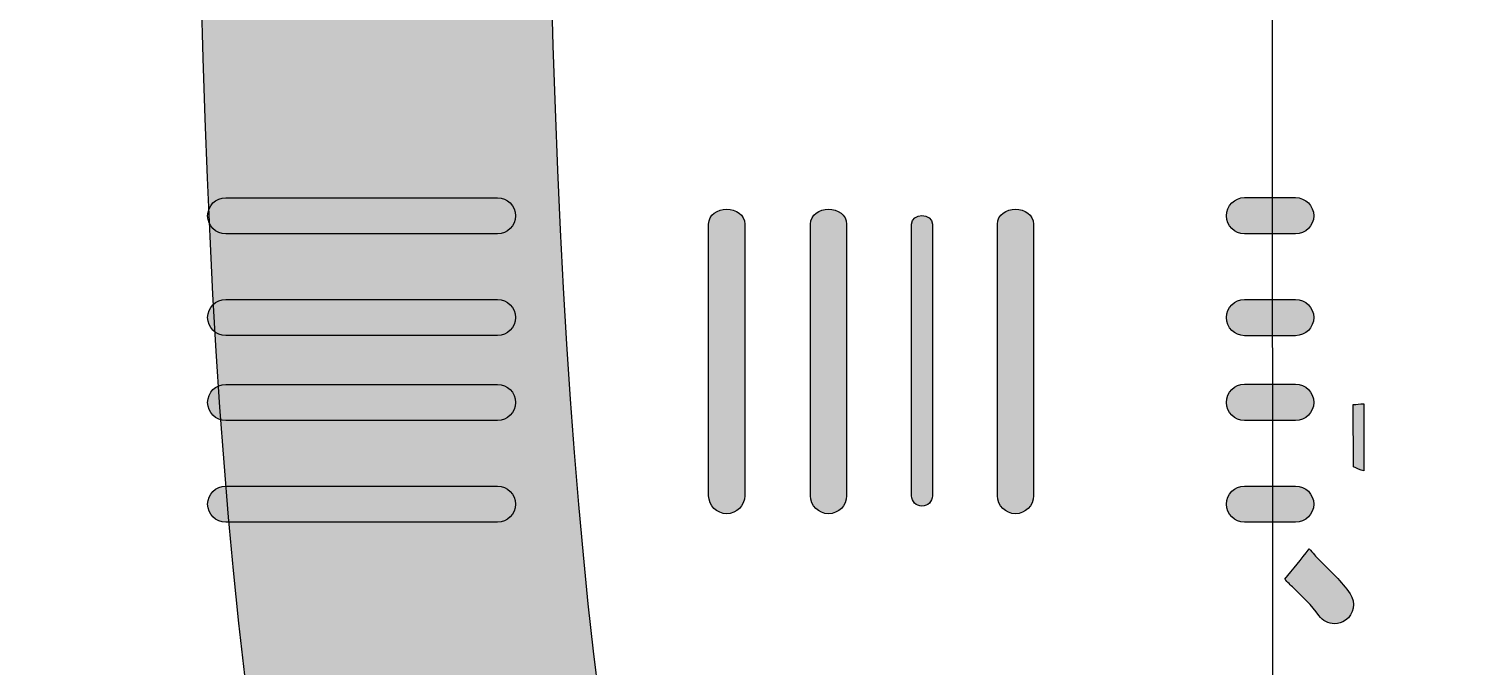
# Model space of a CAD drawing. Extents: x 4 to 307, y 9 to 217.
# Drawn here: x 273.92 to 281.12, y 183.12 to 186.28 of the extents above; entities that cross this region are included whole.
import ezdxf

# ---------------------------------------------------------------- set-up
doc = ezdxf.new("R2010")
doc.units = 0
doc.header["$MEASUREMENT"] = 0
doc.layers.add('EBENE_1', color=7, linetype='CONTINUOUS')

# ---------------------------------------------------------------- blocks, each defined once
blk = doc.blocks.new('BLOCK_4')
at = {"layer": 'EBENE_1'}
h = blk.add_hatch(color=7, dxfattribs=at)
h.dxf.hatch_style = 2
edge = h.paths.add_edge_path()
edge.add_spline(control_points=[(280.4919, 184.109), (280.5085, 184.1005), (280.5257, 184.0933), (280.5433, 184.0881), (280.5433, 184.0881), (280.5433, 184.4211), (280.5433, 184.4211), (280.5226, 184.4216), (280.5081, 184.4188), (280.4909, 184.4175), (280.4909, 184.4175), (280.4919, 184.109), (280.4919, 184.109)], knot_values=[0, 0, 0, 0, 1, 1, 1, 2, 2, 2, 3, 3, 3, 4, 4, 4, 4], degree=3, periodic=1)
h = blk.add_hatch(color=7, dxfattribs=at)
h.dxf.hatch_style = 2
edge = h.paths.add_edge_path()
edge.add_spline(control_points=[(280.3252, 183.643), (280.3049, 183.6623), (280.2907, 183.6823), (280.2721, 183.7014), (280.2325, 183.6502), (280.1932, 183.5989), (280.1509, 183.5508), (280.1653, 183.5362), (280.1798, 183.5212), (280.1946, 183.5071), (280.2398, 183.4639), (280.2852, 183.4208), (280.3211, 183.3696), (280.3393, 183.3433), (280.3686, 183.3293), (280.3982, 183.3293), (280.4168, 183.3293), (280.4358, 183.3348), (280.4523, 183.3464), (280.4947, 183.3762), (280.5054, 183.4349), (280.4754, 183.4775), (280.4327, 183.539), (280.3789, 183.5912), (280.3252, 183.643)], knot_values=[0, 0, 0, 0, 1, 1, 1, 2, 2, 2, 3, 3, 3, 4, 4, 4, 5, 5, 5, 6, 6, 6, 7, 7, 7, 8, 8, 8, 8], degree=3, periodic=1)
for points, knots in [([(280.4919, 184.109), (280.5085, 184.1005), (280.5257, 184.0933), (280.5433, 184.0881), (280.5433, 184.0881), (280.5433, 184.4211), (280.5433, 184.4211), (280.5226, 184.4216), (280.5081, 184.4188), (280.4909, 184.4175), (280.4909, 184.4175), (280.4919, 184.109), (280.4919, 184.109)], [0, 0, 0, 0, 1, 1, 1, 2, 2, 2, 3, 3, 3, 4, 4, 4, 4]), ([(280.3252, 183.643), (280.3049, 183.6623), (280.2907, 183.6823), (280.2721, 183.7014), (280.2325, 183.6502), (280.1932, 183.5989), (280.1509, 183.5508), (280.1653, 183.5362), (280.1798, 183.5212), (280.1946, 183.5071), (280.2398, 183.4639), (280.2852, 183.4208), (280.3211, 183.3696), (280.3393, 183.3433), (280.3686, 183.3293), (280.3982, 183.3293), (280.4168, 183.3293), (280.4358, 183.3348), (280.4523, 183.3464), (280.4947, 183.3762), (280.5054, 183.4349), (280.4754, 183.4775), (280.4327, 183.539), (280.3789, 183.5912), (280.3252, 183.643)], [0, 0, 0, 0, 1, 1, 1, 2, 2, 2, 3, 3, 3, 4, 4, 4, 5, 5, 5, 6, 6, 6, 7, 7, 7, 8, 8, 8, 8])]:
    blk.add_open_spline(points, degree=3, knots=knots, dxfattribs=at)
blk = doc.blocks.new('BLOCK_5')
at = {"layer": 'EBENE_1'}
h = blk.add_hatch(color=7, dxfattribs=at)
h.dxf.hatch_style = 2
edge = h.paths.add_edge_path()
edge.add_spline(control_points=[(276.2438, 185.4448), (276.2438, 185.4448), (274.8954, 185.4448), (274.8954, 185.4448), (274.8461, 185.4448), (274.8058, 185.4047), (274.8058, 185.3552), (274.8058, 185.3058), (274.8461, 185.2656), (274.8954, 185.2656), (274.8954, 185.2656), (276.2438, 185.2656), (276.2438, 185.2656), (276.2931, 185.2656), (276.3334, 185.3058), (276.3334, 185.3552), (276.3334, 185.4047), (276.2931, 185.4448), (276.2438, 185.4448)], knot_values=[0, 0, 0, 0, 1, 1, 1, 2, 2, 2, 3, 3, 3, 4, 4, 4, 5, 5, 5, 6, 6, 6, 6], degree=3, periodic=1)
h = blk.add_hatch(color=7, dxfattribs=at)
h.dxf.hatch_style = 2
edge = h.paths.add_edge_path()
edge.add_spline(control_points=[(280.205, 185.4453), (280.205, 185.4453), (279.9521, 185.4453), (279.9521, 185.4453), (279.9025, 185.4453), (279.8622, 185.405), (279.8622, 185.3552), (279.8622, 185.3054), (279.9025, 185.2651), (279.9521, 185.2651), (279.9521, 185.2651), (280.205, 185.2651), (280.205, 185.2651), (280.2546, 185.2651), (280.2949, 185.3054), (280.2949, 185.3552), (280.2949, 185.405), (280.2546, 185.4453), (280.205, 185.4453)], knot_values=[0, 0, 0, 0, 1, 1, 1, 2, 2, 2, 3, 3, 3, 4, 4, 4, 5, 5, 5, 6, 6, 6, 6], degree=3, periodic=1)
h = blk.add_hatch(color=7, dxfattribs=at)
h.dxf.hatch_style = 2
edge = h.paths.add_edge_path()
edge.add_spline(control_points=[(277.4713, 185.313), (277.4713, 185.4119), (277.2921, 185.4119), (277.2921, 185.313), (277.2921, 185.313), (277.2921, 183.9651), (277.2921, 183.9651), (277.2921, 183.9157), (277.3324, 183.8755), (277.3817, 183.8755), (277.431, 183.8755), (277.4713, 183.9157), (277.4713, 183.9651), (277.4713, 183.9651), (277.4713, 185.313), (277.4713, 185.313)], knot_values=[0, 0, 0, 0, 1, 1, 1, 2, 2, 2, 3, 3, 3, 4, 4, 4, 5, 5, 5, 5], degree=3, periodic=1)
h = blk.add_hatch(color=7, dxfattribs=at)
h.dxf.hatch_style = 2
edge = h.paths.add_edge_path()
edge.add_spline(control_points=[(277.7979, 185.313), (277.7979, 185.313), (277.7979, 183.9651), (277.7979, 183.9651), (277.7979, 183.9157), (277.8382, 183.8755), (277.8874, 183.8755), (277.9367, 183.8755), (277.977, 183.9157), (277.977, 183.9651), (277.977, 183.9651), (277.977, 185.313), (277.977, 185.313), (277.977, 185.4119), (277.7979, 185.4119), (277.7979, 185.313)], knot_values=[0, 0, 0, 0, 1, 1, 1, 2, 2, 2, 3, 3, 3, 4, 4, 4, 5, 5, 5, 5], degree=3, periodic=1)
h = blk.add_hatch(color=7, dxfattribs=at)
h.dxf.hatch_style = 2
edge = h.paths.add_edge_path()
edge.add_spline(control_points=[(278.2991, 185.313), (278.2991, 185.313), (278.2991, 183.9651), (278.2991, 183.9651), (278.2991, 183.9365), (278.3222, 183.9133), (278.3508, 183.9133), (278.3794, 183.9133), (278.4025, 183.9365), (278.4025, 183.9651), (278.4025, 183.9651), (278.4025, 185.313), (278.4025, 185.313), (278.4025, 185.3702), (278.2991, 185.3702), (278.2991, 185.313)], knot_values=[0, 0, 0, 0, 1, 1, 1, 2, 2, 2, 3, 3, 3, 4, 4, 4, 5, 5, 5, 5], degree=3, periodic=1)
h = blk.add_hatch(color=7, dxfattribs=at)
h.dxf.hatch_style = 2
edge = h.paths.add_edge_path()
edge.add_spline(control_points=[(278.7249, 185.313), (278.7249, 185.313), (278.7249, 183.9651), (278.7249, 183.9651), (278.7249, 183.9157), (278.7653, 183.8755), (278.8145, 183.8755), (278.8638, 183.8755), (278.9041, 183.9157), (278.9041, 183.9651), (278.9041, 183.9651), (278.9041, 185.313), (278.9041, 185.313), (278.9041, 185.4119), (278.7249, 185.4119), (278.7249, 185.313)], knot_values=[0, 0, 0, 0, 1, 1, 1, 2, 2, 2, 3, 3, 3, 4, 4, 4, 5, 5, 5, 5], degree=3, periodic=1)
h = blk.add_hatch(color=7, dxfattribs=at)
h.dxf.hatch_style = 2
edge = h.paths.add_edge_path()
edge.add_spline(control_points=[(276.2438, 184.9392), (276.2438, 184.9392), (274.8954, 184.9392), (274.8954, 184.9392), (274.8461, 184.9392), (274.8058, 184.8991), (274.8058, 184.8496), (274.8058, 184.8002), (274.8461, 184.7601), (274.8954, 184.7601), (274.8954, 184.7601), (276.2438, 184.7601), (276.2438, 184.7601), (276.2931, 184.7601), (276.3334, 184.8002), (276.3334, 184.8496), (276.3334, 184.8991), (276.2931, 184.9392), (276.2438, 184.9392)], knot_values=[0, 0, 0, 0, 1, 1, 1, 2, 2, 2, 3, 3, 3, 4, 4, 4, 5, 5, 5, 6, 6, 6, 6], degree=3, periodic=1)
h = blk.add_hatch(color=7, dxfattribs=at)
h.dxf.hatch_style = 2
edge = h.paths.add_edge_path()
edge.add_spline(control_points=[(280.205, 184.9397), (280.205, 184.9397), (279.9521, 184.9397), (279.9521, 184.9397), (279.9025, 184.9397), (279.8622, 184.8994), (279.8622, 184.8496), (279.8622, 184.7999), (279.9025, 184.7596), (279.9521, 184.7596), (279.9521, 184.7596), (280.205, 184.7596), (280.205, 184.7596), (280.2546, 184.7596), (280.2949, 184.7999), (280.2949, 184.8496), (280.2949, 184.8994), (280.2546, 184.9397), (280.205, 184.9397)], knot_values=[0, 0, 0, 0, 1, 1, 1, 2, 2, 2, 3, 3, 3, 4, 4, 4, 5, 5, 5, 6, 6, 6, 6], degree=3, periodic=1)
h = blk.add_hatch(color=7, dxfattribs=at)
h.dxf.hatch_style = 2
edge = h.paths.add_edge_path()
edge.add_spline(control_points=[(276.2438, 184.5181), (276.2438, 184.5181), (274.8954, 184.5181), (274.8954, 184.5181), (274.8461, 184.5181), (274.8058, 184.4779), (274.8058, 184.4285), (274.8058, 184.379), (274.8461, 184.3389), (274.8954, 184.3389), (274.8954, 184.3389), (276.2438, 184.3389), (276.2438, 184.3389), (276.2931, 184.3389), (276.3334, 184.379), (276.3334, 184.4285), (276.3334, 184.4779), (276.2931, 184.5181), (276.2438, 184.5181)], knot_values=[0, 0, 0, 0, 1, 1, 1, 2, 2, 2, 3, 3, 3, 4, 4, 4, 5, 5, 5, 6, 6, 6, 6], degree=3, periodic=1)
h = blk.add_hatch(color=7, dxfattribs=at)
h.dxf.hatch_style = 2
edge = h.paths.add_edge_path()
edge.add_spline(control_points=[(280.205, 184.5186), (280.205, 184.5186), (279.9521, 184.5186), (279.9521, 184.5186), (279.9025, 184.5186), (279.8622, 184.4783), (279.8622, 184.4285), (279.8622, 184.3787), (279.9025, 184.3384), (279.9521, 184.3384), (279.9521, 184.3384), (280.205, 184.3384), (280.205, 184.3384), (280.2546, 184.3384), (280.2949, 184.3787), (280.2949, 184.4285), (280.2949, 184.4783), (280.2546, 184.5186), (280.205, 184.5186)], knot_values=[0, 0, 0, 0, 1, 1, 1, 2, 2, 2, 3, 3, 3, 4, 4, 4, 5, 5, 5, 6, 6, 6, 6], degree=3, periodic=1)
h = blk.add_hatch(color=7, dxfattribs=at)
h.dxf.hatch_style = 2
edge = h.paths.add_edge_path()
edge.add_spline(control_points=[(276.2438, 184.0127), (276.2438, 184.0127), (274.8954, 184.0127), (274.8954, 184.0127), (274.8461, 184.0127), (274.8058, 183.9725), (274.8058, 183.9231), (274.8058, 183.8737), (274.8461, 183.8335), (274.8954, 183.8335), (274.8954, 183.8335), (276.2438, 183.8335), (276.2438, 183.8335), (276.2931, 183.8335), (276.3334, 183.8737), (276.3334, 183.9231), (276.3334, 183.9725), (276.2931, 184.0127), (276.2438, 184.0127)], knot_values=[0, 0, 0, 0, 1, 1, 1, 2, 2, 2, 3, 3, 3, 4, 4, 4, 5, 5, 5, 6, 6, 6, 6], degree=3, periodic=1)
h = blk.add_hatch(color=7, dxfattribs=at)
h.dxf.hatch_style = 2
edge = h.paths.add_edge_path()
edge.add_spline(control_points=[(280.205, 184.0132), (280.205, 184.0132), (279.9521, 184.0132), (279.9521, 184.0132), (279.9025, 184.0132), (279.8622, 183.9729), (279.8622, 183.9231), (279.8622, 183.8733), (279.9025, 183.833), (279.9521, 183.833), (279.9521, 183.833), (280.205, 183.833), (280.205, 183.833), (280.2546, 183.833), (280.2949, 183.8733), (280.2949, 183.9231), (280.2949, 183.9729), (280.2546, 184.0132), (280.205, 184.0132)], knot_values=[0, 0, 0, 0, 1, 1, 1, 2, 2, 2, 3, 3, 3, 4, 4, 4, 5, 5, 5, 6, 6, 6, 6], degree=3, periodic=1)
for points, knots in [([(276.2438, 185.4448), (276.2438, 185.4448), (274.8954, 185.4448), (274.8954, 185.4448), (274.8461, 185.4448), (274.8058, 185.4047), (274.8058, 185.3552), (274.8058, 185.3058), (274.8461, 185.2656), (274.8954, 185.2656), (274.8954, 185.2656), (276.2438, 185.2656), (276.2438, 185.2656), (276.2931, 185.2656), (276.3334, 185.3058), (276.3334, 185.3552), (276.3334, 185.4047), (276.2931, 185.4448), (276.2438, 185.4448)], [0, 0, 0, 0, 1, 1, 1, 2, 2, 2, 3, 3, 3, 4, 4, 4, 5, 5, 5, 6, 6, 6, 6]), ([(280.205, 185.4453), (280.205, 185.4453), (279.9521, 185.4453), (279.9521, 185.4453), (279.9025, 185.4453), (279.8622, 185.405), (279.8622, 185.3552), (279.8622, 185.3054), (279.9025, 185.2651), (279.9521, 185.2651), (279.9521, 185.2651), (280.205, 185.2651), (280.205, 185.2651), (280.2546, 185.2651), (280.2949, 185.3054), (280.2949, 185.3552), (280.2949, 185.405), (280.2546, 185.4453), (280.205, 185.4453)], [0, 0, 0, 0, 1, 1, 1, 2, 2, 2, 3, 3, 3, 4, 4, 4, 5, 5, 5, 6, 6, 6, 6]), ([(277.4713, 185.313), (277.4713, 185.4119), (277.2921, 185.4119), (277.2921, 185.313), (277.2921, 185.313), (277.2921, 183.9651), (277.2921, 183.9651), (277.2921, 183.9157), (277.3324, 183.8755), (277.3817, 183.8755), (277.431, 183.8755), (277.4713, 183.9157), (277.4713, 183.9651), (277.4713, 183.9651), (277.4713, 185.313), (277.4713, 185.313)], [0, 0, 0, 0, 1, 1, 1, 2, 2, 2, 3, 3, 3, 4, 4, 4, 5, 5, 5, 5]), ([(277.7979, 185.313), (277.7979, 185.313), (277.7979, 183.9651), (277.7979, 183.9651), (277.7979, 183.9157), (277.8382, 183.8755), (277.8874, 183.8755), (277.9367, 183.8755), (277.977, 183.9157), (277.977, 183.9651), (277.977, 183.9651), (277.977, 185.313), (277.977, 185.313), (277.977, 185.4119), (277.7979, 185.4119), (277.7979, 185.313)], [0, 0, 0, 0, 1, 1, 1, 2, 2, 2, 3, 3, 3, 4, 4, 4, 5, 5, 5, 5]), ([(278.2991, 185.313), (278.2991, 185.313), (278.2991, 183.9651), (278.2991, 183.9651), (278.2991, 183.9365), (278.3222, 183.9133), (278.3508, 183.9133), (278.3794, 183.9133), (278.4025, 183.9365), (278.4025, 183.9651), (278.4025, 183.9651), (278.4025, 185.313), (278.4025, 185.313), (278.4025, 185.3702), (278.2991, 185.3702), (278.2991, 185.313)], [0, 0, 0, 0, 1, 1, 1, 2, 2, 2, 3, 3, 3, 4, 4, 4, 5, 5, 5, 5]), ([(278.7249, 185.313), (278.7249, 185.313), (278.7249, 183.9651), (278.7249, 183.9651), (278.7249, 183.9157), (278.7653, 183.8755), (278.8145, 183.8755), (278.8638, 183.8755), (278.9041, 183.9157), (278.9041, 183.9651), (278.9041, 183.9651), (278.9041, 185.313), (278.9041, 185.313), (278.9041, 185.4119), (278.7249, 185.4119), (278.7249, 185.313)], [0, 0, 0, 0, 1, 1, 1, 2, 2, 2, 3, 3, 3, 4, 4, 4, 5, 5, 5, 5]), ([(276.2438, 184.9392), (276.2438, 184.9392), (274.8954, 184.9392), (274.8954, 184.9392), (274.8461, 184.9392), (274.8058, 184.8991), (274.8058, 184.8496), (274.8058, 184.8002), (274.8461, 184.7601), (274.8954, 184.7601), (274.8954, 184.7601), (276.2438, 184.7601), (276.2438, 184.7601), (276.2931, 184.7601), (276.3334, 184.8002), (276.3334, 184.8496), (276.3334, 184.8991), (276.2931, 184.9392), (276.2438, 184.9392)], [0, 0, 0, 0, 1, 1, 1, 2, 2, 2, 3, 3, 3, 4, 4, 4, 5, 5, 5, 6, 6, 6, 6]), ([(280.205, 184.9397), (280.205, 184.9397), (279.9521, 184.9397), (279.9521, 184.9397), (279.9025, 184.9397), (279.8622, 184.8994), (279.8622, 184.8496), (279.8622, 184.7999), (279.9025, 184.7596), (279.9521, 184.7596), (279.9521, 184.7596), (280.205, 184.7596), (280.205, 184.7596), (280.2546, 184.7596), (280.2949, 184.7999), (280.2949, 184.8496), (280.2949, 184.8994), (280.2546, 184.9397), (280.205, 184.9397)], [0, 0, 0, 0, 1, 1, 1, 2, 2, 2, 3, 3, 3, 4, 4, 4, 5, 5, 5, 6, 6, 6, 6]), ([(276.2438, 184.5181), (276.2438, 184.5181), (274.8954, 184.5181), (274.8954, 184.5181), (274.8461, 184.5181), (274.8058, 184.4779), (274.8058, 184.4285), (274.8058, 184.379), (274.8461, 184.3389), (274.8954, 184.3389), (274.8954, 184.3389), (276.2438, 184.3389), (276.2438, 184.3389), (276.2931, 184.3389), (276.3334, 184.379), (276.3334, 184.4285), (276.3334, 184.4779), (276.2931, 184.5181), (276.2438, 184.5181)], [0, 0, 0, 0, 1, 1, 1, 2, 2, 2, 3, 3, 3, 4, 4, 4, 5, 5, 5, 6, 6, 6, 6]), ([(280.205, 184.5186), (280.205, 184.5186), (279.9521, 184.5186), (279.9521, 184.5186), (279.9025, 184.5186), (279.8622, 184.4783), (279.8622, 184.4285), (279.8622, 184.3787), (279.9025, 184.3384), (279.9521, 184.3384), (279.9521, 184.3384), (280.205, 184.3384), (280.205, 184.3384), (280.2546, 184.3384), (280.2949, 184.3787), (280.2949, 184.4285), (280.2949, 184.4783), (280.2546, 184.5186), (280.205, 184.5186)], [0, 0, 0, 0, 1, 1, 1, 2, 2, 2, 3, 3, 3, 4, 4, 4, 5, 5, 5, 6, 6, 6, 6]), ([(276.2438, 184.0127), (276.2438, 184.0127), (274.8954, 184.0127), (274.8954, 184.0127), (274.8461, 184.0127), (274.8058, 183.9725), (274.8058, 183.9231), (274.8058, 183.8737), (274.8461, 183.8335), (274.8954, 183.8335), (274.8954, 183.8335), (276.2438, 183.8335), (276.2438, 183.8335), (276.2931, 183.8335), (276.3334, 183.8737), (276.3334, 183.9231), (276.3334, 183.9725), (276.2931, 184.0127), (276.2438, 184.0127)], [0, 0, 0, 0, 1, 1, 1, 2, 2, 2, 3, 3, 3, 4, 4, 4, 5, 5, 5, 6, 6, 6, 6]), ([(280.205, 184.0132), (280.205, 184.0132), (279.9521, 184.0132), (279.9521, 184.0132), (279.9025, 184.0132), (279.8622, 183.9729), (279.8622, 183.9231), (279.8622, 183.8733), (279.9025, 183.833), (279.9521, 183.833), (279.9521, 183.833), (280.205, 183.833), (280.205, 183.833), (280.2546, 183.833), (280.2949, 183.8733), (280.2949, 183.9231), (280.2949, 183.9729), (280.2546, 184.0132), (280.205, 184.0132)], [0, 0, 0, 0, 1, 1, 1, 2, 2, 2, 3, 3, 3, 4, 4, 4, 5, 5, 5, 6, 6, 6, 6])]:
    blk.add_open_spline(points, degree=3, knots=knots, dxfattribs=at)
blk = doc.blocks.new('BLOCK_7')
at = {"layer": 'EBENE_1'}
h = blk.add_hatch(color=7, dxfattribs=at)
h.dxf.hatch_style = 2
edge = h.paths.add_edge_path()
edge.add_spline(control_points=[(279.7867, 168.2935), (276.5786, 168.0886), (272.9647, 169.3805), (271.5605, 171.237), (270.9811, 172.0032), (270.8346, 172.8077), (271.1226, 173.6219), (271.1688, 173.7495), (271.2611, 173.939), (271.359, 174.1399), (271.7913, 175.0272), (272.4445, 176.3683), (271.8203, 177.5786), (271.3659, 178.4597), (270.3689, 179.0173), (268.7714, 179.2836), (265.5588, 179.816), (263.3288, 181.3088), (262.1437, 183.7205), (260.695, 186.669), (261.0326, 190.9439), (263.0036, 194.6112), (263.1879, 194.9543), (263.0594, 195.3822), (262.7163, 195.5667), (262.3718, 195.752), (261.9453, 195.6225), (261.7606, 195.2792), (259.5475, 191.1612), (259.2088, 186.4938), (260.8773, 183.0983), (262.255, 180.2945), (264.9049, 178.494), (268.5399, 177.8916), (269.6357, 177.7088), (270.3365, 177.3771), (270.5663, 176.9318), (270.866, 176.3502), (270.4178, 175.4299), (270.0905, 174.7578), (269.971, 174.5128), (269.8679, 174.3011), (269.7942, 174.0984), (269.3426, 172.8214), (269.5641, 171.5376), (270.435, 170.3859), (272.0063, 168.3082), (275.6302, 166.8607), (279.1029, 166.8607), (279.3619, 166.8607), (279.6203, 166.8688), (279.877, 166.8852), (280.2659, 166.9102), (280.5608, 167.2457), (280.536, 167.6345), (280.5109, 168.0234), (280.1702, 168.314), (279.7867, 168.2935)], knot_values=[0, 0, 0, 0, 1, 1, 1, 2, 2, 2, 3, 3, 3, 4, 4, 4, 5, 5, 5, 6, 6, 6, 7, 7, 7, 8, 8, 8, 9, 9, 9, 10, 10, 10, 11, 11, 11, 12, 12, 12, 13, 13, 13, 14, 14, 14, 15, 15, 15, 16, 16, 16, 17, 17, 17, 18, 18, 18, 19, 19, 19, 19], degree=3, periodic=1)
h = blk.add_hatch(color=7, dxfattribs=at)
h.dxf.hatch_style = 2
edge = h.paths.add_edge_path()
edge.add_spline(control_points=[(274.0403, 181.3939), (274.1113, 181.3939), (274.1836, 181.3944), (274.2567, 181.3956), (274.6835, 181.4027), (275.0242, 181.7544), (275.017, 182.1816), (275.0098, 182.6088), (274.6632, 182.9388), (274.2312, 182.9421), (272.0756, 182.9095), (270.6059, 183.4866), (270.1894, 184.5325), (269.8652, 185.3473), (270.2204, 186.254), (270.7389, 186.7286), (271.0221, 186.9878), (271.4727, 187.2388), (272.0163, 186.9648), (272.3271, 186.8084), (272.7029, 186.8781), (272.9372, 187.1355), (273.1708, 187.3928), (273.2042, 187.7744), (273.0185, 188.0684), (271.9774, 189.7165), (271.9233, 191.1194), (272.8659, 192.0182), (274.0269, 193.1256), (276.7202, 193.3799), (278.728, 191.9748), (279.0784, 191.7297), (279.56, 191.8148), (279.805, 192.1648), (280.0499, 192.5148), (279.9648, 192.997), (279.6148, 193.2419), (277.1643, 194.9572), (273.6579, 194.9104), (271.7982, 193.1375), (271.1864, 192.5539), (270.0436, 191.0493), (271.0221, 188.576), (270.5515, 188.4754), (270.0974, 188.2381), (269.6947, 187.8694), (268.6167, 186.8826), (268.2291, 185.2753), (268.7524, 183.9606), (269.1372, 182.9939), (270.3344, 181.3939), (274.0403, 181.3939)], knot_values=[0, 0, 0, 0, 1, 1, 1, 2, 2, 2, 3, 3, 3, 4, 4, 4, 5, 5, 5, 6, 6, 6, 7, 7, 7, 8, 8, 8, 9, 9, 9, 10, 10, 10, 11, 11, 11, 12, 12, 12, 13, 13, 13, 14, 14, 14, 15, 15, 15, 16, 16, 16, 17, 17, 17, 17], degree=3, periodic=1)
h = blk.add_hatch(color=7, dxfattribs=at)
h.dxf.hatch_style = 2
edge = h.paths.add_edge_path()
edge.add_spline(control_points=[(280.2839, 178.4599), (277.2277, 178.7112), (276.4815, 180.7801), (276.4815, 189.0015), (276.4815, 189.4797), (276.0939, 189.8674), (275.6157, 189.8674), (275.1376, 189.8674), (274.75, 189.4797), (274.75, 189.0015), (274.75, 181.8591), (275.1252, 177.1468), (280.1419, 176.7339), (280.166, 176.732), (280.1901, 176.7309), (280.2139, 176.7309), (280.6597, 176.7309), (281.0387, 177.0734), (281.0759, 177.5259), (281.1152, 178.0025), (280.7603, 178.4206), (280.2839, 178.4599)], knot_values=[0, 0, 0, 0, 1, 1, 1, 2, 2, 2, 3, 3, 3, 4, 4, 4, 5, 5, 5, 6, 6, 6, 7, 7, 7, 7], degree=3, periodic=1)
for points, knots in [([(279.7867, 168.2935), (276.5786, 168.0886), (272.9647, 169.3805), (271.5605, 171.237), (270.9811, 172.0032), (270.8346, 172.8077), (271.1226, 173.6219), (271.1688, 173.7495), (271.2611, 173.939), (271.359, 174.1399), (271.7913, 175.0272), (272.4445, 176.3683), (271.8203, 177.5786), (271.3659, 178.4597), (270.3689, 179.0173), (268.7714, 179.2836), (265.5588, 179.816), (263.3288, 181.3088), (262.1437, 183.7205), (260.695, 186.669), (261.0326, 190.9439), (263.0036, 194.6112), (263.1879, 194.9543), (263.0594, 195.3822), (262.7163, 195.5667), (262.3718, 195.752), (261.9453, 195.6225), (261.7606, 195.2792), (259.5475, 191.1612), (259.2088, 186.4938), (260.8773, 183.0983), (262.255, 180.2945), (264.9049, 178.494), (268.5399, 177.8916), (269.6357, 177.7088), (270.3365, 177.3771), (270.5663, 176.9318), (270.866, 176.3502), (270.4178, 175.4299), (270.0905, 174.7578), (269.971, 174.5128), (269.8679, 174.3011), (269.7942, 174.0984), (269.3426, 172.8214), (269.5641, 171.5376), (270.435, 170.3859), (272.0063, 168.3082), (275.6302, 166.8607), (279.1029, 166.8607), (279.3619, 166.8607), (279.6203, 166.8688), (279.877, 166.8852), (280.2659, 166.9102), (280.5608, 167.2457), (280.536, 167.6345), (280.5109, 168.0234), (280.1702, 168.314), (279.7867, 168.2935)], [0, 0, 0, 0, 1, 1, 1, 2, 2, 2, 3, 3, 3, 4, 4, 4, 5, 5, 5, 6, 6, 6, 7, 7, 7, 8, 8, 8, 9, 9, 9, 10, 10, 10, 11, 11, 11, 12, 12, 12, 13, 13, 13, 14, 14, 14, 15, 15, 15, 16, 16, 16, 17, 17, 17, 18, 18, 18, 19, 19, 19, 19]), ([(274.0403, 181.3939), (274.1113, 181.3939), (274.1836, 181.3944), (274.2567, 181.3956), (274.6835, 181.4027), (275.0242, 181.7544), (275.017, 182.1816), (275.0098, 182.6088), (274.6632, 182.9388), (274.2312, 182.9421), (272.0756, 182.9095), (270.6059, 183.4866), (270.1894, 184.5325), (269.8652, 185.3473), (270.2204, 186.254), (270.7389, 186.7286), (271.0221, 186.9878), (271.4727, 187.2388), (272.0163, 186.9648), (272.3271, 186.8084), (272.7029, 186.8781), (272.9372, 187.1355), (273.1708, 187.3928), (273.2042, 187.7744), (273.0185, 188.0684), (271.9774, 189.7165), (271.9233, 191.1194), (272.8659, 192.0182), (274.0269, 193.1256), (276.7202, 193.3799), (278.728, 191.9748), (279.0784, 191.7297), (279.56, 191.8148), (279.805, 192.1648), (280.0499, 192.5148), (279.9648, 192.997), (279.6148, 193.2419), (277.1643, 194.9572), (273.6579, 194.9104), (271.7982, 193.1375), (271.1864, 192.5539), (270.0436, 191.0493), (271.0221, 188.576), (270.5515, 188.4754), (270.0974, 188.2381), (269.6947, 187.8694), (268.6167, 186.8826), (268.2291, 185.2753), (268.7524, 183.9606), (269.1372, 182.9939), (270.3344, 181.3939), (274.0403, 181.3939)], [0, 0, 0, 0, 1, 1, 1, 2, 2, 2, 3, 3, 3, 4, 4, 4, 5, 5, 5, 6, 6, 6, 7, 7, 7, 8, 8, 8, 9, 9, 9, 10, 10, 10, 11, 11, 11, 12, 12, 12, 13, 13, 13, 14, 14, 14, 15, 15, 15, 16, 16, 16, 17, 17, 17, 17]), ([(280.2839, 178.4599), (277.2277, 178.7112), (276.4815, 180.7801), (276.4815, 189.0015), (276.4815, 189.4797), (276.0939, 189.8674), (275.6157, 189.8674), (275.1376, 189.8674), (274.75, 189.4797), (274.75, 189.0015), (274.75, 181.8591), (275.1252, 177.1468), (280.1419, 176.7339), (280.166, 176.732), (280.1901, 176.7309), (280.2139, 176.7309), (280.6597, 176.7309), (281.0387, 177.0734), (281.0759, 177.5259), (281.1152, 178.0025), (280.7603, 178.4206), (280.2839, 178.4599)], [0, 0, 0, 0, 1, 1, 1, 2, 2, 2, 3, 3, 3, 4, 4, 4, 5, 5, 5, 6, 6, 6, 7, 7, 7, 7])]:
    blk.add_open_spline(points, degree=3, knots=knots, dxfattribs=at)

msp = doc.modelspace()

# ---------------------------------------------------------------- linework, layer by layer
at = {"layer": 'EBENE_1'}
msp.add_open_spline([(202.108, 194.9198), (202.108, 194.9198), (216.1034, 194.9198), (216.1034, 194.9198), (216.1034, 194.9198), (216.1034, 198.8314), (216.1034, 198.8314), (216.1034, 198.8314), (226.0856, 198.8314), (226.0856, 198.8314), (226.0856, 198.8314), (226.0856, 194.9198), (226.0856, 194.9198), (226.0856, 194.9198), (256.1086, 194.9198), (256.1086, 194.9198), (256.1086, 194.9198), (256.1086, 198.8314), (256.1086, 198.8314), (256.1086, 198.8314), (266.0907, 198.8314), (266.0907, 198.8314), (266.0907, 198.8314), (266.0907, 194.9198), (266.0907, 194.9198), (266.0907, 194.9198), (280.0858, 194.9198), (280.0858, 194.9198), (280.0858, 194.9198), (280.1113, 141.8083), (280.1113, 141.8083), (280.1113, 141.8083), (276.3268, 141.8083), (276.3268, 141.8083), (276.3268, 141.8083), (276.3268, 134.0105), (276.3268, 134.0105), (276.3268, 134.0105), (280.1113, 134.0105), (280.1113, 134.0105), (280.1113, 134.0105), (280.1113, 114.935), (280.1113, 114.935), (280.1113, 114.935), (266.5224, 114.935), (266.5224, 114.935), (266.5224, 114.935), (266.5224, 111.0234), (266.5224, 111.0234), (266.5224, 111.0234), (256.5147, 111.0234), (256.5147, 111.0234), (256.5147, 111.0234), (256.5147, 114.935), (256.5147, 114.935), (256.5147, 114.935), (226.5172, 114.935), (226.5172, 114.935), (226.5172, 114.935), (226.5172, 111.0234), (226.5172, 111.0234), (226.5172, 111.0234), (216.5099, 111.0234), (216.5099, 111.0234), (216.5099, 111.0234), (216.5099, 114.935), (216.5099, 114.935), (216.5099, 114.935), (202.0571, 114.935), (202.0571, 114.935), (202.0571, 129.4385), (202.108, 144.0182), (202.108, 160.5534), (202.108, 160.5534), (205.918, 160.5534), (205.918, 160.5534), (205.918, 160.5534), (205.918, 168.3767), (205.918, 168.3767), (205.918, 168.3767), (202.108, 168.3767), (202.108, 168.3767), (202.108, 168.3767), (202.108, 194.9198), (202.108, 194.9198)], degree=3, knots=[0, 0, 0, 0, 1, 1, 1, 2, 2, 2, 3, 3, 3, 4, 4, 4, 5, 5, 5, 6, 6, 6, 7, 7, 7, 8, 8, 8, 9, 9, 9, 10, 10, 10, 11, 11, 11, 12, 12, 12, 13, 13, 13, 14, 14, 14, 15, 15, 15, 16, 16, 16, 17, 17, 17, 18, 18, 18, 19, 19, 19, 20, 20, 20, 21, 21, 21, 22, 22, 22, 23, 23, 23, 24, 24, 24, 25, 25, 25, 26, 26, 26, 27, 27, 27, 28, 28, 28, 28], dxfattribs=at)

# ---------------------------------------------------------------- block references
for name in ['BLOCK_7', 'BLOCK_4', 'BLOCK_5']:
    msp.add_blockref(name, (0, 0), dxfattribs=at)

doc.saveas('drawing.dxf')
